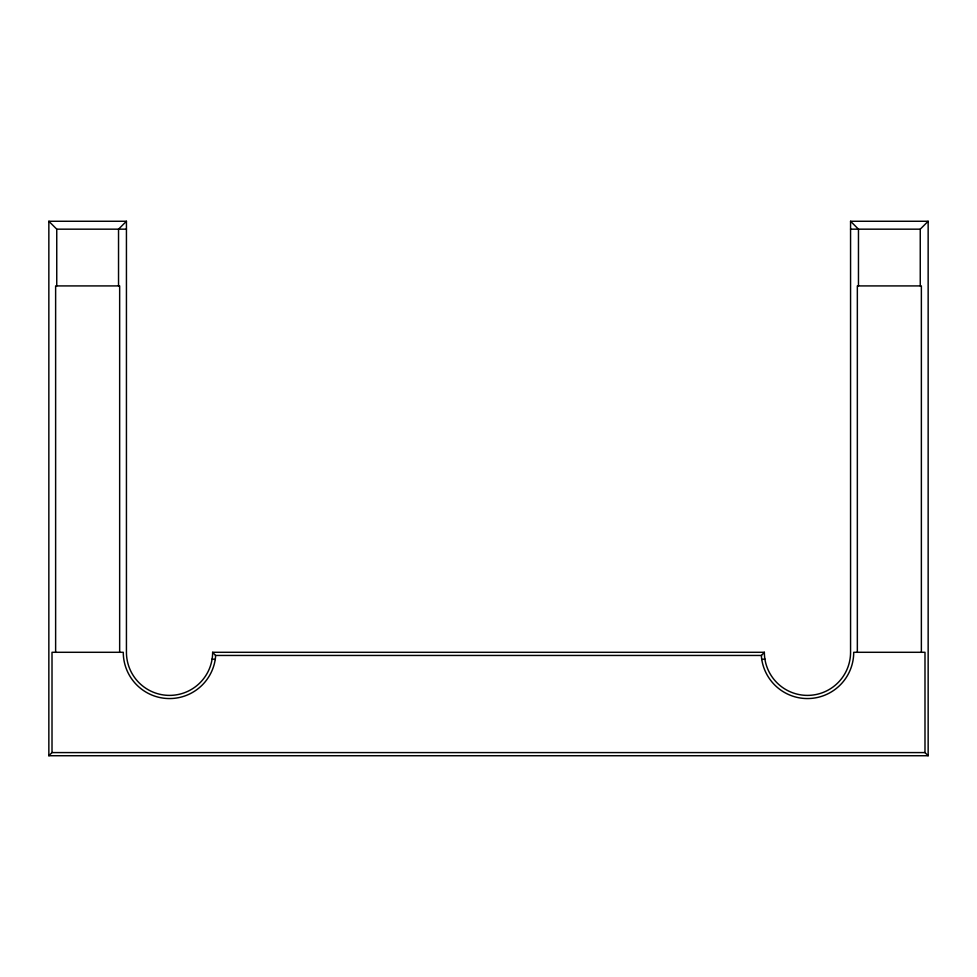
<?xml version="1.0" encoding="UTF-8"?>
<svg xmlns="http://www.w3.org/2000/svg" width="977" height="977" viewBox="0 0 977 977"><rect width="100%" height="100%" fill="white"/><g stroke="black" fill="none" stroke-linecap="round" stroke-linejoin="round"><path stroke-width="1.47" d="M928.15 755.734L924.987 752.583L924.987 652.294L853.727 652.294A46.261 46.261 0 0 1 811.057 698.421A46.261 46.261 0 0 1 761.755 659.463A25.866 25.866 0 0 1 761.449 655.457L764.356 652.294A43.098 43.098 0 0 0 807.466 695.392A43.098 43.098 0 0 0 850.564 652.294L850.564 221.266L928.15 221.266L928.15 755.734L48.85 755.734L48.85 221.266L126.436 221.266L126.436 652.294A43.098 43.098 0 0 0 169.534 695.392A43.098 43.098 0 0 0 212.644 652.294L764.356 652.294M126.436 221.266L118.535 229.168L118.535 285.919M48.85 755.734L52.013 752.583L924.987 752.583M850.564 229.168L920.249 229.168L928.15 221.266M761.755 659.463L764.881 658.962M48.85 221.266L56.751 229.168L126.436 229.168M212.644 652.294L215.551 655.457L761.449 655.457M212.119 658.962L215.245 659.463A25.866 25.866 0 0 0 215.551 655.457M850.564 221.266L858.465 229.168L858.465 285.919M921.372 652.294L921.372 285.919L857.342 285.919L857.342 652.294M920.249 229.168L920.249 285.919M119.658 652.294L119.658 285.919L55.628 285.919L55.628 652.294M56.751 229.168L56.751 285.919M52.013 752.583L52.013 652.294L123.273 652.294A46.261 46.261 0 0 0 165.943 698.421A46.261 46.261 0 0 0 215.245 659.463"/></g></svg>
